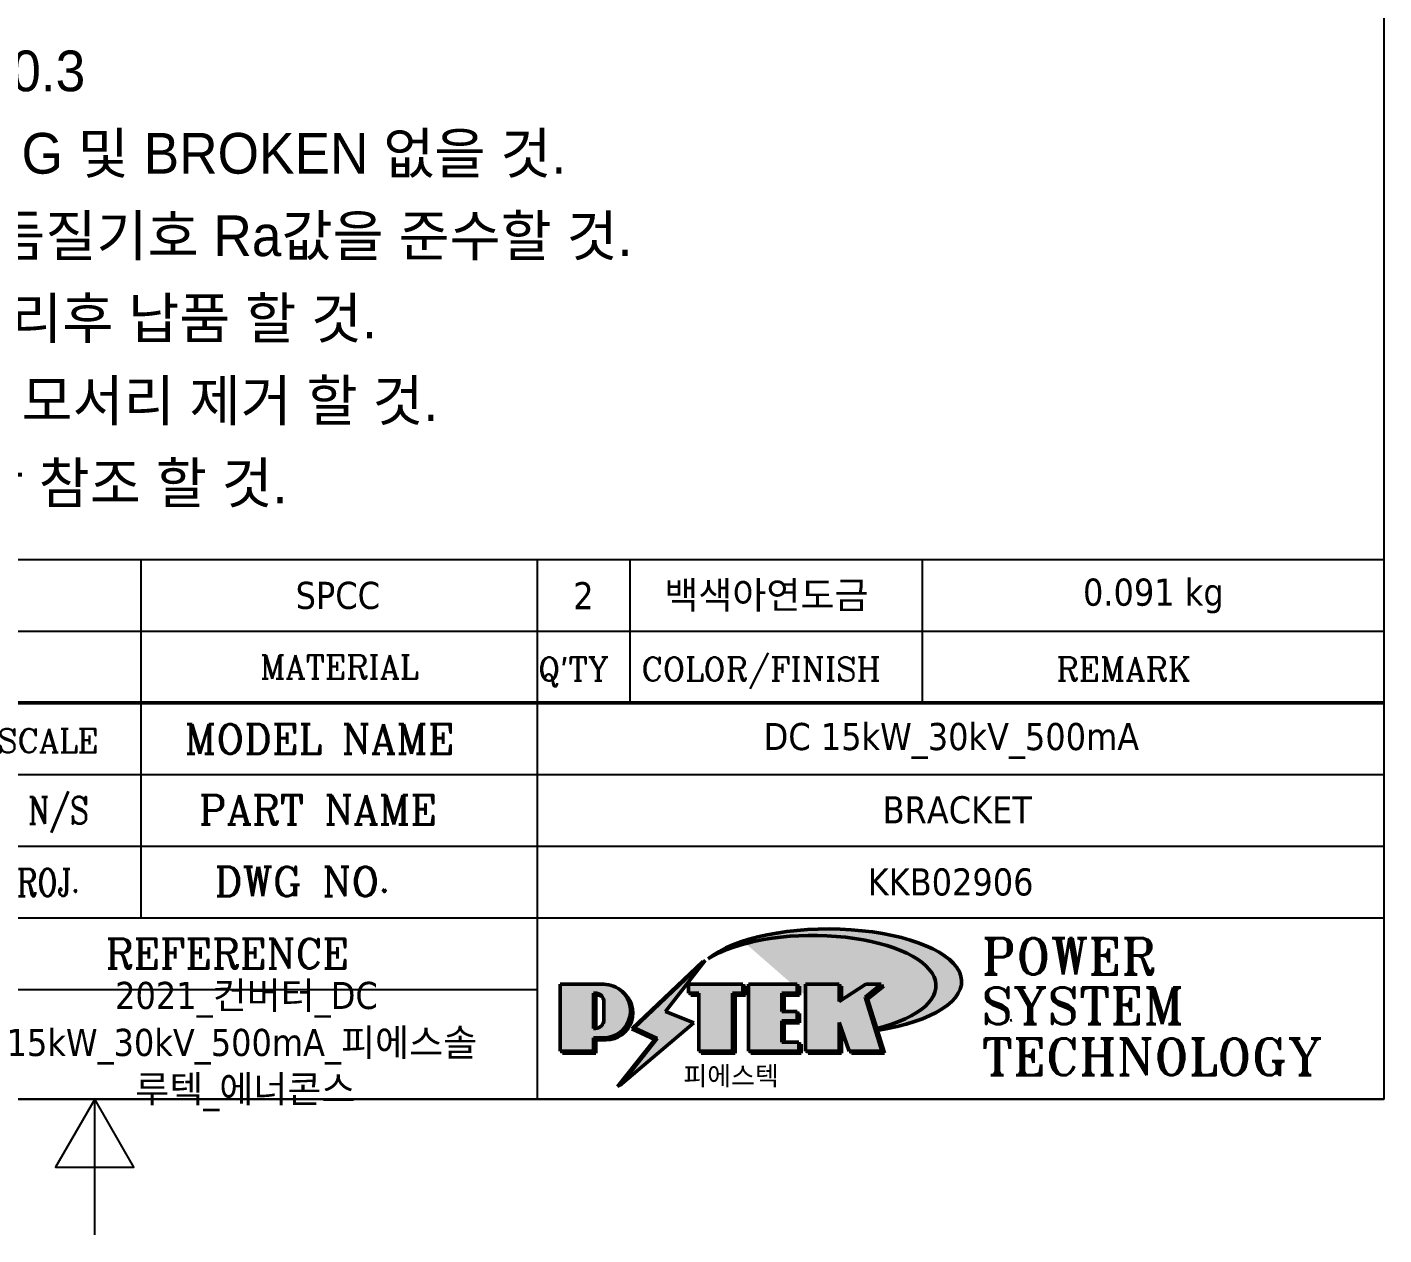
# Model space of a CAD drawing. Header units: millimetres. Extents: x 0 to 210, y 0 to 297.
# Drawn here: x 100 to 200, y 0 to 89 of the extents above; entities that cross this region are included whole.
import ezdxf
from ezdxf.enums import TextEntityAlignment as Align

# ---------------------------------------------------------------- set-up
doc = ezdxf.new("R2010")
doc.units = ezdxf.units.MM
doc.layers.get('0').update_dxf_attribs({"color": 3, "lineweight": 25, "true_color": 0x00ff00})
doc.layers.add('경계(ISO)', color=7, linetype='Continuous', lineweight=25)
doc.layers.add('해치(ISO)', color=7, linetype='Continuous', lineweight=18)
doc.layers.add('기호(ISO)', color=5, linetype='Continuous', lineweight=25, true_color=0x0000ff)
doc.layers.add('제목(ISO)', color=5, linetype='Continuous', lineweight=50, true_color=0x0000ff)
doc.styles.add('HAN_370', font='', dxfattribs={"width": 2})
doc.styles.add('ISO Proportional', font='arial.ttf')
doc.styles.add('RC_284', font='ROMANC.shx')
doc.styles.add('RC_292', font='ROMANC.shx')
doc.styles.add('ROMANT_294', font='romant.shx')
doc.styles.add('텍스트 스타일198', font='tahoma.ttf')
doc.styles.add('텍스트 스타일333', font='ROMANC.shx', dxfattribs={"width": 0.800000011920929})
doc.styles.get('HAN_370').set_extended_font_data('GulimChe')

# ---------------------------------------------------------------- blocks, each defined once
blk = doc.blocks.new('경계 Default Border')
at = {"layer": '경계(ISO)', "flags": 128}
for points in [[(10, 10), (10, 287.0000076293945), (200, 287.0000076293945), (200, 10), (10, 10)], [(105, 0), (105, 10), (102.1132469177246, 5), (107.8867530822754, 5), (105, 10)]]:
    blk.add_lwpolyline(points, dxfattribs=at)
blk = doc.blocks.new('제목 블록 PSTEK')
at = {"true_color": 0x0000ff}
blk.add_hatch(color=5, dxfattribs=at).paths.add_polyline_path([(321.6183518841322, 17.4193704504104), (319.5281351041078, 18.24969419629727), (322.4505835294948, 22.02344462252142), (317.2195697678507, 17.0593801673321), (318.9235935156908, 16.2694494742633), (316.1741874603099, 12.79820726128571)])
at = {"true_color": 0x848484}
for points in [[(317.2195697678507, 17.0593801673321), (322.0326348870767, 21.62682475217465), (322.2781991042243, 21.94392121864296), (317.0471853425802, 16.97985676345368), (318.7512090904202, 16.1899260703855), (316.0018030350395, 12.71868385740789), (316.3356552234328, 13.00206718743325), (318.9235935156908, 16.2694494742633)], [(324.6615819988275, 19.45905590879572), (325.4196460989604, 19.45905590879572), (325.4196460989604, 20.11051724484596), (325.2419748254881, 20.11051724484596), (325.2419748254881, 19.60711530335299), (324.4839107253602, 19.60711530335299), (324.4839107253602, 15.3430047401139), (322.1623394187076, 15.3430047401139), (322.1623394187076, 15.19494534555726), (324.6615819988275, 15.19494534555726)], [(328.2914414389548, 19.45905590879572), (329.4054050004294, 19.45905590879572), (329.4054050004294, 20.11051724484596), (329.2277337269622, 20.11051724484596), (329.2277337269622, 19.60711530335299), (328.1137701654877, 19.60711530335299), (328.1137701654877, 18.25543873810179), (328.2914414389548, 18.25543873810179)], [(332.5088862584528, 20.1105172448466), (332.3312149849806, 20.1105172448466), (332.3312149849806, 18.99741471888368), (332.5088862584528, 19.11081371413894)], [(335.6156307331414, 20.11051724484596), (335.2535118015555, 20.11051724484596), (334.2514536401189, 19.30614745124769), (335.4855464857051, 15.3430047401139), (333.1954852176545, 15.3430047401139), (333.2478643833523, 15.19494534555726), (335.6632177591723, 15.19494534555726), (334.4291249135862, 19.15808805669106)], [(321.9846681452406, 19.60711530335299), (321.4042753185749, 19.60711530335299), (321.4042753185749, 19.45905590879572), (321.9846681452406, 19.45905590879572)], [(328.2914414389548, 17.41554667867274), (329.4054050004294, 17.41554667867274), (329.4054050004294, 18.10737934354514), (329.2277337269622, 18.10737934354514), (329.2277337269622, 17.56360607323003), (328.1137701654877, 17.56360607323003), (328.1137701654877, 15.9944660761648), (328.2914414389548, 15.9944660761648)], [(332.5088862584528, 16.92964231796647), (332.3312149849806, 17.43186301645164), (332.3312149849806, 15.3430047401139), (330.0369607660135, 15.3430047401139), (330.0369607660135, 15.19494534555726), (332.5088862584528, 15.19494534555726)], [(329.5356972676428, 15.8464066816075), (329.3580259941756, 15.8464066816075), (329.3580259941756, 15.3430047401139), (325.8342124037171, 15.3430047401139), (325.8342124037171, 15.19494534555726), (329.5356972676428, 15.19494534555726)]]:
    blk.add_hatch(color=252, dxfattribs=at).paths.add_polyline_path(points)
at = {"true_color": 0xff0000}
h = blk.add_hatch(color=1, dxfattribs=at)
edge = h.paths.add_edge_path(flags=0)
edge.add_line((314.2242174273352, 19.60711530335299), (314.2242174273352, 17.00126995915134))
edge.add_line((314.2242174273352, 17.00126995915134), (314.3485873187598, 17.00126995915134))
edge.add_arc((314.3485873187598, 17.6527312952023), 0.6514613360509371, 270, 360)
edge.add_line((315.0000486548106, 17.6527312952023), (315.0000486548106, 18.95565396730211))
edge.add_arc((314.3485873187598, 18.95565396730212), 0.6514613360508712, 0, 90)
edge.add_line((314.3485873187598, 19.60711530335299), (314.2242174273352, 19.60711530335299))
edge = h.paths.add_edge_path()
edge.add_arc((314.9847713324306, 18.28938669179658), 1.969189947606664, 269.9999999999959, 450)
edge.add_line((314.9847713324306, 20.25857663940318), (311.7664314776902, 20.25857663940324))
edge.add_line((311.7664314776902, 20.25857663940324), (311.7664314776902, 15.3430047401139))
edge.add_line((311.7664314776902, 15.3430047401139), (314.2242174273352, 15.3430047401139))
edge.add_line((314.2242174273352, 15.3430047401139), (314.2242174273352, 16.32019674418991))
edge.add_line((314.2242174273352, 16.32019674418991), (314.9847713324307, 16.32019674418991))
for points in [[(324.4839107253602, 19.60711530335299), (325.2419748254881, 19.60711530335299), (325.2419748254881, 20.25857663940324), (321.2266040451076, 20.25857663940324), (321.2266040451076, 19.60711530335299), (321.9846681452406, 19.60711530335299), (321.9846681452406, 15.3430047401139), (324.4839107253602, 15.3430047401139)], [(329.2277337269622, 20.25857663940324), (325.65654113025, 20.25857663940324), (325.65654113025, 15.3430047401139), (329.3580259941756, 15.3430047401139), (329.3580259941756, 15.9944660761648), (328.1137701654877, 15.9944660761648), (328.1137701654877, 17.56360607323003), (329.2277337269622, 17.56360607323003), (329.2277337269622, 18.25543873810179), (328.1137701654877, 18.25543873810179), (328.1137701654877, 19.60711530335299), (329.2277337269622, 19.60711530335299)], [(332.3312149849806, 20.25857663940324), (329.8592894925411, 20.25857663940324), (329.8592894925411, 15.3430047401139), (332.3312149849806, 15.3430047401139), (332.3312149849806, 17.4318630164523), (333.0701931098801, 15.3430047401139), (335.4855464857051, 15.3430047401139), (334.2514536401189, 19.30614745124769), (335.4379594596742, 20.25857663940324), (334.3071782107978, 20.25857663940324), (332.3312149849806, 18.99741471888304)]]:
    blk.add_hatch(color=1, dxfattribs=at).paths.add_polyline_path(points)
at = {"true_color": 0x848484}
h = blk.add_hatch(color=252, dxfattribs=at)
edge = h.paths.add_edge_path()
edge.add_arc((314.9847713324309, 18.28938669179657), 1.969189947606666, 270, 406.8278729790604)
edge.add_arc((315.1624426058984, 18.1413272972396), 1.969189947606962, -90, 53.560984836317004, ccw=False)
edge.add_line((315.1624426058984, 16.17213734963263), (314.4018887008024, 16.17213734963263))
edge.add_line((314.4018887008024, 16.17213734963263), (314.4018887008024, 15.19494534555726))
edge.add_line((314.4018887008024, 15.19494534555726), (311.9441027511573, 15.19494534555726))
edge.add_line((311.9441027511573, 15.19494534555726), (311.9441027511573, 15.3430047401139))
edge.add_line((311.9441027511573, 15.3430047401139), (314.2242174273352, 15.3430047401139))
edge.add_line((314.2242174273352, 15.3430047401139), (314.2242174273352, 16.32019674418991))
edge.add_line((314.2242174273352, 16.32019674418991), (314.9847713324309, 16.32019674418991))
h = blk.add_hatch(color=252, dxfattribs=at)
edge = h.paths.add_edge_path()
edge.add_line((314.4018887008024, 19.45905590879572), (314.5262585922315, 19.45905590879572))
edge.add_arc((314.5262585922314, 18.80759457274939), 0.6514613360463194, 60.4189348879147, 90.00000000000318, ccw=False)
edge.add_arc((314.3485873187602, 18.95565396730057), 0.6514613360524251, 39.96992292766206, 90.00000000009999)
edge.add_line((314.3485873187591, 19.60711530335307), (314.2242174273352, 19.60711530335298))
edge.add_line((314.2242174273352, 19.60711530335299), (314.2242174273352, 17.00126995915134))
edge.add_line((314.2242174273352, 17.00126995915134), (314.3485873187591, 17.00126995915134))
edge.add_arc((314.3485873187568, 17.652731295233), 0.6514613360816299, 270.0000000002, 274.6930825552478)
edge.add_line((314.4018887008024, 17.0034541317032), (314.4018887008024, 19.45905590879572))
at = {"layer": '해치(ISO)', "true_color": 0x27d1fc}
h = blk.add_hatch(color=140, dxfattribs=at)
edge = h.paths.add_edge_path()
edge.add_ellipse((330.3660919371412, 20.15576403068321), major_axis=(9.100907360794343, 0), ratio=0.4069904968023172, start_angle=301.3098473703837, end_angle=507.7436900681698)
edge.add_ellipse((331.5340919371412, 20.4634168429492), major_axis=(-9.82350664112931, 0), ratio=0.3942600559756514, start_angle=111.51207141178469, end_angle=334.47025347086895, ccw=False)
edge.add_line((335.1363447531188, 16.8601935978785), (335.0955236905705, 16.99119398620872))
at = {"color": 180, "true_color": 0x3f00ff}
for p, q in [((182.4757929790549, 51.56524660363496), (372.4757929537551, 51.56524660363496)), ((280.8758854511282, 51.56524660363496), (280.8758854511282, 41.00524660363494)), ((310.0881549537552, 51.56524660363496), (310.0881549537553, 41.00524660363494)), ((316.9044520275131, 51.56524660363496), (316.9044520275127, 41.00524660363494)), ((338.4566026226726, 51.56524660363496), (338.4566026226727, 41.00524660363494)), ((372.4757929537551, 51.56524660363496), (372.4757929537551, 11.79100474011389)), ((182.475792979055, 46.2852466036349), (372.4757929537551, 46.28524660363492)), ((280.8758854511282, 41.00524660363494), (280.8758854511282, 25.16524660363502)), ((310.088154953755, 41.00524660363494), (310.088154953755, 11.79100474011392)), ((206.451475290024, 35.72524660363497), (372.4757929537551, 35.72524660363497)), ((255.917593136736, 30.44524660363498), (372.4757929537552, 30.44524660363501)), ((255.9175931367359, 25.16524660363502), (372.4757929537552, 25.165246603635)), ((255.9175931367359, 19.88524660363481), (310.0881549537553, 19.88524660363481)), ((182.475792979055, 11.79100474011392), (372.4757929537551, 11.79100474011389))]:
    blk.add_line(p, q, dxfattribs=at)
at = {"color": 7, "lineweight": 50}
blk.add_line((206.451475290024, 41.00524660363494), (372.4757929537551, 41.00524660363496), dxfattribs=at)
at = {"color": 7}
for p, q in [((322.4505835294948, 22.02344462252142), (317.2195697678507, 17.0593801673321)), ((319.5281351041078, 18.24969419629727), (322.4505835294948, 22.02344462252142)), ((322.2781991042243, 21.94392121864296), (317.0471853425802, 16.97985676345368)), ((317.2195697678507, 17.0593801673321), (322.0326348870767, 21.62682475217465)), ((322.0326348870767, 21.62682475217465), (322.2781991042243, 21.94392121864296)), ((311.7664314776902, 20.25900474011391), (311.7664314776902, 15.34300474011391)), ((314.9847713324309, 20.25857663940324), (311.7664314776902, 20.25857663940324)), ((314.9847713324309, 20.25857663940324), (311.7664314776902, 20.25857663940324)), ((311.7664314776902, 20.25857663940324), (311.7664314776902, 15.3430047401139)), ((325.2419748254881, 20.25857663940324), (321.2266040451076, 20.25857663940324)), ((321.2266040451076, 20.25857663940324), (321.2266040451076, 19.60711530335299)), ((325.2419748254881, 20.25857663940324), (321.2266040451076, 20.25857663940324)), ((321.2266040451076, 20.25857663940324), (321.2266040451076, 19.60711530335299)), ((325.2419748254881, 19.60711530335299), (325.2419748254881, 20.25857663940324)), ((325.2419748254881, 19.60711530335299), (325.2419748254881, 20.25857663940324)), ((325.4196460989604, 20.11051724484596), (325.2419748254881, 20.11051724484596)), ((325.2419748254881, 20.11051724484596), (325.2419748254881, 19.60711530335299)), ((325.4196460989604, 19.45905590879572), (325.4196460989604, 20.11051724484596)), ((329.2277337269622, 20.25857663940324), (325.65654113025, 20.25857663940324)), ((325.65654113025, 20.25857663940324), (325.65654113025, 15.3430047401139)), ((325.65654113025, 20.25857663940324), (325.65654113025, 15.3430047401139)), ((329.2277337269622, 20.25857663940324), (325.65654113025, 20.25857663940324)), ((329.2277337269622, 19.60711530335299), (329.2277337269622, 20.25857663940324)), ((329.2277337269622, 19.60711530335299), (329.2277337269622, 20.25857663940324)), ((329.4054050004294, 20.11051724484596), (329.2277337269622, 20.11051724484596)), ((329.2277337269622, 20.11051724484596), (329.2277337269622, 19.60711530335299)), ((329.4054050004294, 19.45905590879572), (329.4054050004294, 20.11051724484596)), ((332.3312149849806, 20.25857663940324), (329.8592894925411, 20.25857663940324)), ((329.8592894925411, 20.25857663940324), (329.8592894925411, 15.3430047401139)), ((329.8592894925411, 20.25857663940324), (329.8592894925411, 15.3430047401139)), ((332.3312149849806, 20.25857663940324), (329.8592894925411, 20.25857663940324)), ((334.3071782107978, 20.25857663940324), (332.3312149849806, 18.99741471888304)), ((332.3312149849806, 18.99741471888304), (332.3312149849806, 20.25857663940324)), ((334.3071782107978, 20.25857663940324), (332.3312149849806, 18.99741471888304)), ((332.3312149849806, 18.99741471888304), (332.3312149849806, 20.25857663940324)), ((332.5088862584528, 20.1105172448466), (332.3312149849806, 20.1105172448466)), ((332.3312149849806, 20.1105172448466), (332.3312149849806, 18.99741471888368)), ((332.5088862584528, 19.11081371413894), (332.5088862584528, 20.1105172448466)), ((334.2514536401189, 19.30614745124769), (335.4379594596742, 20.25857663940324)), ((334.2514536401189, 19.30614745124769), (335.4379594596742, 20.25857663940324)), ((335.2535118015555, 20.11051724484596), (334.2514536401189, 19.30614745124769)), ((335.4379594596742, 20.25857663940324), (334.3071782107978, 20.25857663940324)), ((335.4379594596742, 20.25857663940324), (334.3071782107978, 20.25857663940324)), ((334.4291249135862, 19.15808805669104), (335.6156307331414, 20.11051724484596)), ((335.6156307331414, 20.11051724484596), (335.2535118015555, 20.11051724484596)), ((314.2242174273352, 17.00126995915134), (314.2242174273352, 19.60711530335299)), ((314.2242174273352, 19.60711530335299), (314.3485873187591, 19.60711530335299)), ((314.3485873187591, 19.60711530335299), (314.2242174273352, 19.60711530335299)), ((314.2242174273352, 19.60711530335299), (314.2242174273352, 17.00126995915134)), ((314.2242174273352, 17.00126995915134), (314.2242174273352, 19.60711530335299)), ((314.2242174273352, 19.60711530335299), (314.3485873187591, 19.60711530335299)), ((314.4018887008024, 19.45905590879572), (314.5262585922314, 19.45905590879572)), ((314.4018887008024, 17.0034541317032), (314.4018887008024, 19.45905590879572)), ((321.2266040451076, 19.60711530335299), (321.9846681452406, 19.60711530335299)), ((321.2266040451076, 19.60711530335299), (321.9846681452406, 19.60711530335299)), ((321.4042753185749, 19.60711530335299), (321.4042753185749, 19.45905590879572)), ((321.9846681452406, 19.60711530335299), (321.4042753185749, 19.60711530335299)), ((321.4042753185749, 19.45905590879572), (321.9846681452406, 19.45905590879572)), ((321.9846681452406, 19.60711530335299), (321.9846681452406, 15.3430047401139)), ((321.9846681452406, 19.45905590879572), (321.9846681452406, 19.60711530335299)), ((321.9846681452406, 19.60711530335299), (321.9846681452406, 15.3430047401139)), ((324.4839107253602, 19.60711530335299), (325.2419748254881, 19.60711530335299)), ((324.4839107253602, 15.3430047401139), (324.4839107253602, 19.60711530335299)), ((325.2419748254881, 19.60711530335299), (324.4839107253602, 19.60711530335299)), ((324.4839107253602, 19.60711530335299), (324.4839107253602, 15.3430047401139)), ((324.4839107253602, 19.60711530335299), (325.2419748254881, 19.60711530335299)), ((324.4839107253602, 15.3430047401139), (324.4839107253602, 19.60711530335299)), ((324.6615819988275, 19.45905590879572), (325.4196460989604, 19.45905590879572)), ((324.6615819988275, 15.19494534555726), (324.6615819988275, 19.45905590879572)), ((328.1137701654877, 18.25543873810179), (328.1137701654877, 19.60711530335299)), ((328.1137701654877, 19.60711530335299), (329.2277337269622, 19.60711530335299)), ((329.2277337269622, 19.60711530335299), (328.1137701654877, 19.60711530335299)), ((328.1137701654877, 19.60711530335299), (328.1137701654877, 18.25543873810179)), ((328.1137701654877, 18.25543873810179), (328.1137701654877, 19.60711530335299)), ((328.1137701654877, 19.60711530335299), (329.2277337269622, 19.60711530335299)), ((328.2914414389548, 18.25543873810179), (328.2914414389548, 19.45905590879572)), ((328.2914414389548, 19.45905590879572), (329.4054050004294, 19.45905590879572)), ((332.3312149849806, 18.99741471888368), (332.5088862584528, 19.11081371413894)), ((335.4855464857051, 15.3430047401139), (334.2514536401189, 19.30614745124769)), ((334.2514536401189, 19.30614745124769), (335.4855464857051, 15.3430047401139)), ((335.4855464857051, 15.3430047401139), (334.2514536401189, 19.30614745124769)), ((335.6632177591723, 15.19494534555726), (334.4291249135862, 19.15808805669104)), ((315.0000486548106, 18.95565396730275), (315.0000486548106, 17.65273129520161)), ((315.0000486548106, 18.95565396730275), (315.0000486548106, 17.65273129520161)), ((321.6183518841322, 17.4193704504104), (319.5281351041078, 18.24969419629727)), ((329.2277337269622, 18.25543873810179), (328.1137701654877, 18.25543873810179)), ((328.1137701654877, 18.25543873810179), (328.2914414389548, 18.25543873810179)), ((329.2277337269622, 18.25543873810179), (328.1137701654877, 18.25543873810179)), ((329.2277337269622, 17.56360607323003), (329.2277337269622, 18.25543873810179)), ((329.2277337269622, 17.56360607323003), (329.2277337269622, 18.25543873810179)), ((329.4054050004294, 18.10737934354514), (329.2277337269622, 18.10737934354514)), ((329.2277337269622, 18.10737934354514), (329.2277337269622, 17.56360607323003)), ((329.4054050004294, 17.41554667867274), (329.4054050004294, 18.10737934354514)), ((314.3485873187591, 17.00126995915134), (314.2242174273352, 17.00126995915134)), ((314.2242174273352, 17.00126995915134), (314.3485873187591, 17.00126995915134)), ((314.3485873187591, 17.00126995915134), (314.2242174273352, 17.00126995915134)), ((316.1741874603099, 12.79820726128571), (321.6183518841322, 17.4193704504104)), ((318.9235935156908, 16.2694494742633), (317.2195697678507, 17.0593801673321)), ((317.2195697678507, 17.0593801673321), (318.9235935156908, 16.2694494742633)), ((328.1137701654877, 17.56360607323003), (329.2277337269622, 17.56360607323003)), ((328.1137701654877, 15.9944660761648), (328.1137701654877, 17.56360607323003)), ((329.2277337269622, 17.56360607323003), (328.1137701654877, 17.56360607323003)), ((328.1137701654877, 17.56360607323003), (328.1137701654877, 15.9944660761648)), ((328.1137701654877, 17.56360607323003), (329.2277337269622, 17.56360607323003)), ((328.1137701654877, 15.9944660761648), (328.1137701654877, 17.56360607323003)), ((328.2914414389548, 15.9944660761648), (328.2914414389548, 17.41554667867274)), ((328.2914414389548, 17.41554667867274), (329.4054050004294, 17.41554667867274)), ((332.3312149849806, 17.4318630164523), (333.0701931098801, 15.3430047401139)), ((332.3312149849806, 15.3430047401139), (332.3312149849806, 17.4318630164523)), ((332.5088862584528, 16.92964231796647), (332.3312149849806, 17.43186301645164)), ((332.3312149849806, 17.43186301645164), (332.3312149849806, 15.3430047401139)), ((332.3312149849806, 17.4318630164523), (333.0701931098801, 15.3430047401139)), ((332.3312149849806, 15.3430047401139), (332.3312149849806, 17.4318630164523)), ((345.0447381189468, 17.50375595811051), (344.9867755289346, 17.689895936919)), ((314.2242174273352, 16.32019674418991), (314.9847713324309, 16.32019674418991)), ((314.2242174273352, 15.3430047401139), (314.2242174273352, 16.32019674418991)), ((314.9847713324309, 16.32019674418991), (314.2242174273352, 16.32019674418991)), ((314.2242174273352, 16.32019674418991), (314.2242174273352, 15.3430047401139)), ((314.2242174273352, 16.32019674418991), (314.9847713324309, 16.32019674418991)), ((314.2242174273352, 15.3430047401139), (314.2242174273352, 16.32019674418991)), ((314.4018887008024, 16.17213734963263), (315.162442605898, 16.17213734963263)), ((314.4018887008024, 15.19494534555726), (314.4018887008024, 16.17213734963263)), ((318.7512090904202, 16.1899260703855), (316.0018030350395, 12.71868385740789)), ((318.9235935156908, 16.2694494742633), (316.1741874603099, 12.79820726128571)), ((316.3356552234328, 13.00206718743325), (318.9235935156908, 16.2694494742633)), ((317.0471853425802, 16.97985676345368), (318.7512090904202, 16.1899260703855)), ((332.5088862584528, 15.19494534555726), (332.5088862584528, 16.92964231796647)), ((311.7664314776902, 15.3430047401139), (314.2242174273352, 15.3430047401139)), ((311.7664314776902, 15.3430047401139), (314.2242174273352, 15.3430047401139)), ((314.2242174273352, 15.3430047401139), (311.9441027511573, 15.3430047401139)), ((311.9441027511573, 15.3430047401139), (311.9441027511573, 15.19494534555726)), ((311.9441027511573, 15.19494534555726), (314.4018887008024, 15.19494534555726)), ((321.9846681452406, 15.3430047401139), (324.4839107253602, 15.3430047401139)), ((321.9846681452406, 15.3430047401139), (324.4839107253602, 15.3430047401139)), ((324.4839107253602, 15.3430047401139), (322.1623394187076, 15.3430047401139)), ((322.1623394187076, 15.3430047401139), (322.1623394187076, 15.19494534555726)), ((322.1623394187076, 15.19494534555726), (324.6615819988275, 15.19494534555726)), ((325.65654113025, 15.3430047401139), (329.3580259941756, 15.3430047401139)), ((325.65654113025, 15.3430047401139), (329.3580259941756, 15.3430047401139)), ((329.3580259941756, 15.3430047401139), (325.8342124037171, 15.3430047401139)), ((325.8342124037171, 15.3430047401139), (325.8342124037171, 15.19494534555726)), ((325.8342124037171, 15.19494534555726), (329.5356972676428, 15.19494534555726)), ((329.3580259941756, 15.9944660761648), (328.1137701654877, 15.9944660761648)), ((328.1137701654877, 15.9944660761648), (328.2914414389548, 15.9944660761648)), ((329.3580259941756, 15.9944660761648), (328.1137701654877, 15.9944660761648)), ((329.3580259941756, 15.3430047401139), (329.3580259941756, 15.9944660761648)), ((329.3580259941756, 15.3430047401139), (329.3580259941756, 15.9944660761648)), ((329.5356972676428, 15.8464066816075), (329.3580259941756, 15.8464066816075)), ((329.3580259941756, 15.8464066816075), (329.3580259941756, 15.3430047401139)), ((329.5356972676428, 15.19494534555726), (329.5356972676428, 15.8464066816075)), ((329.8592894925411, 15.3430047401139), (332.3312149849806, 15.3430047401139)), ((329.8592894925411, 15.3430047401139), (332.3312149849806, 15.3430047401139)), ((332.3312149849806, 15.3430047401139), (330.0369607660135, 15.3430047401139)), ((330.0369607660135, 15.3430047401139), (330.0369607660135, 15.19494534555726)), ((330.0369607660135, 15.19494534555726), (332.5088862584528, 15.19494534555726)), ((333.0701931098801, 15.3430047401139), (335.4855464857051, 15.3430047401139)), ((333.0701931098801, 15.3430047401139), (335.4855464857051, 15.3430047401139)), ((335.4855464857051, 15.3430047401139), (333.1954852176545, 15.3430047401139)), ((333.1954852176545, 15.3430047401139), (333.2478643833523, 15.19494534555726)), ((333.2478643833523, 15.19494534555726), (335.6632177591723, 15.19494534555726)), ((316.0018030350395, 12.71868385740789), (316.3356552234328, 13.00206718743325))]:
    blk.add_line(p, q, dxfattribs=at)
at = {"color": 5, "true_color": 0x0000ff}
for p, q in [((322.4505835294948, 22.02344462252142), (317.2195697678507, 17.0593801673321)), ((319.5281351041078, 18.24969419629727), (322.4505835294948, 22.02344462252142)), ((321.6183518841322, 17.4193704504104), (319.5281351041078, 18.24969419629727)), ((316.1741874603099, 12.79820726128571), (321.6183518841322, 17.4193704504104)), ((317.2195697678507, 17.0593801673321), (318.9235935156908, 16.2694494742633)), ((318.9235935156908, 16.2694494742633), (316.1741874603099, 12.79820726128571))]:
    blk.add_line(p, q, dxfattribs=at)
at = {"color": 1, "true_color": 0xff0000}
for p, q in [((314.9847713324309, 20.25857663940324), (311.7664314776902, 20.25857663940324)), ((311.7664314776902, 20.25857663940324), (311.7664314776902, 15.3430047401139)), ((325.2419748254881, 20.25857663940324), (321.2266040451076, 20.25857663940324)), ((321.2266040451076, 20.25857663940324), (321.2266040451076, 19.60711530335299)), ((325.2419748254881, 19.60711530335299), (325.2419748254881, 20.25857663940324)), ((329.2277337269622, 20.25857663940324), (325.65654113025, 20.25857663940324)), ((325.65654113025, 20.25857663940324), (325.65654113025, 15.3430047401139)), ((329.2277337269622, 19.60711530335299), (329.2277337269622, 20.25857663940324)), ((332.3312149849806, 20.25857663940324), (329.8592894925411, 20.25857663940324)), ((329.8592894925411, 20.25857663940324), (329.8592894925411, 15.3430047401139)), ((334.3071782107978, 20.25857663940324), (332.3312149849806, 18.99741471888304)), ((332.3312149849806, 18.99741471888304), (332.3312149849806, 20.25857663940324)), ((334.2514536401189, 19.30614745124769), (335.4379594596742, 20.25857663940324)), ((335.4379594596742, 20.25857663940324), (334.3071782107978, 20.25857663940324)), ((314.2242174273352, 17.00126995915134), (314.2242174273352, 19.60711530335299)), ((314.2242174273352, 19.60711530335299), (314.3485873187591, 19.60711530335299)), ((321.2266040451076, 19.60711530335299), (321.9846681452406, 19.60711530335299)), ((321.9846681452406, 19.60711530335299), (321.9846681452406, 15.3430047401139)), ((324.4839107253602, 19.60711530335299), (325.2419748254881, 19.60711530335299)), ((324.4839107253602, 15.3430047401139), (324.4839107253602, 19.60711530335299)), ((328.1137701654877, 18.25543873810179), (328.1137701654877, 19.60711530335299)), ((328.1137701654877, 19.60711530335299), (329.2277337269622, 19.60711530335299)), ((335.4855464857051, 15.3430047401139), (334.2514536401189, 19.30614745124769)), ((315.0000486548106, 18.95565396730275), (315.0000486548106, 17.65273129520161)), ((329.2277337269622, 18.25543873810179), (328.1137701654877, 18.25543873810179)), ((329.2277337269622, 17.56360607323003), (329.2277337269622, 18.25543873810179)), ((314.3485873187591, 17.00126995915134), (314.2242174273352, 17.00126995915134)), ((328.1137701654877, 17.56360607323003), (329.2277337269622, 17.56360607323003)), ((328.1137701654877, 15.9944660761648), (328.1137701654877, 17.56360607323003)), ((332.3312149849806, 17.4318630164523), (333.0701931098801, 15.3430047401139)), ((332.3312149849806, 15.3430047401139), (332.3312149849806, 17.4318630164523)), ((314.2242174273352, 16.32019674418991), (314.9847713324309, 16.32019674418991)), ((314.2242174273352, 15.3430047401139), (314.2242174273352, 16.32019674418991)), ((311.7664314776902, 15.3430047401139), (314.2242174273352, 15.3430047401139)), ((321.9846681452406, 15.3430047401139), (324.4839107253602, 15.3430047401139)), ((325.65654113025, 15.3430047401139), (329.3580259941756, 15.3430047401139)), ((329.3580259941756, 15.9944660761648), (328.1137701654877, 15.9944660761648)), ((329.3580259941756, 15.3430047401139), (329.3580259941756, 15.9944660761648)), ((329.8592894925411, 15.3430047401139), (332.3312149849806, 15.3430047401139)), ((333.0701931098801, 15.3430047401139), (335.4855464857051, 15.3430047401139))]:
    blk.add_line(p, q, dxfattribs=at)
at = {"color": 7}
for centre, radius, start, end in [((314.9847713324309, 18.28938669179658), 1.969189947606665, 270, 90), ((314.9847713324309, 18.28938669179658), 1.969189947606665, 270, 90), ((314.3485873187598, 18.95565396730211), 0.6514613360508712, 0, 90), ((314.3485873187602, 18.95565396730057), 0.6514613360524251, 39.96992292766117, 90), ((314.3485873187598, 18.95565396730212), 0.6514613360508712, 0, 90), ((314.5262585922314, 18.80759457274939), 0.6514613360463193, 60.41893488791137, 90), ((314.9847713324307, 18.2893866917965), 1.969189947606594, 270, 46.82787297909833), ((315.1624426058984, 18.1413272972396), 1.969189947606961, 270, 53.56098483636067), ((314.3485873187597, 17.65273129520228), 0.6514613360509381, 270, 0), ((314.3485873187598, 17.6527312952023), 0.6514613360509381, 270, 0), ((314.3485873187568, 17.652731295233), 0.6514613360816299, 270, 274.6930825552478)]:
    blk.add_arc(centre, radius, start, end, dxfattribs=at)
at = {"color": 1, "true_color": 0xff0000}
for centre, radius, start, end in [((314.9847713324309, 18.28938669179657), 1.969189947606665, 270, 90), ((314.3485873187598, 18.95565396730211), 0.6514613360508712, 0, 90), ((314.3485873187598, 17.6527312952023), 0.6514613360509381, 270, 0)]:
    blk.add_arc(centre, radius, start, end, dxfattribs=at)
at = {"layer": '제목(ISO)'}
for p, q in [((322.4505835294948, 22.02344462252142), (317.2195697678507, 17.0593801673321)), ((319.5281351041078, 18.24969419629727), (322.4505835294948, 22.02344462252142)), ((322.2781991042243, 21.94392121864296), (317.0471853425802, 16.97985676345368)), ((317.2195697678507, 17.0593801673321), (322.0326348870767, 21.62682475217465)), ((322.0326348870767, 21.62682475217465), (322.2781991042243, 21.94392121864296)), ((314.9847713324306, 20.25857663940324), (311.7664314776902, 20.25857663940324)), ((311.7664314776902, 20.25857663940324), (311.7664314776902, 15.3430047401139)), ((325.2419748254881, 20.25857663940324), (321.2266040451076, 20.25857663940324)), ((321.2266040451076, 20.25857663940324), (321.2266040451076, 19.60711530335299)), ((325.2419748254881, 19.60711530335299), (325.2419748254881, 20.25857663940324)), ((325.4196460989604, 20.11051724484596), (325.2419748254881, 20.11051724484596)), ((325.2419748254881, 20.11051724484596), (325.2419748254881, 19.60711530335299)), ((325.4196460989604, 19.45905590879572), (325.4196460989604, 20.11051724484596)), ((329.2277337269622, 20.25857663940324), (325.65654113025, 20.25857663940324)), ((325.65654113025, 20.25857663940324), (325.65654113025, 15.3430047401139)), ((329.2277337269622, 19.60711530335299), (329.2277337269622, 20.25857663940324)), ((329.4054050004294, 20.11051724484596), (329.2277337269622, 20.11051724484596)), ((329.2277337269622, 20.11051724484596), (329.2277337269622, 19.60711530335299)), ((329.4054050004294, 19.45905590879572), (329.4054050004294, 20.11051724484596)), ((332.3312149849806, 20.25857663940324), (329.8592894925411, 20.25857663940324)), ((329.8592894925411, 20.25857663940324), (329.8592894925411, 15.3430047401139)), ((334.3071782107978, 20.25857663940324), (332.3312149849806, 18.99741471888304)), ((332.3312149849806, 18.99741471888304), (332.3312149849806, 20.25857663940324)), ((332.5088862584528, 20.1105172448466), (332.3312149849806, 20.1105172448466)), ((332.3312149849806, 20.1105172448466), (332.3312149849806, 18.99741471888368)), ((332.5088862584528, 19.11081371413894), (332.5088862584528, 20.1105172448466)), ((334.2514536401189, 19.30614745124769), (335.4379594596742, 20.25857663940324)), ((335.2535118015555, 20.11051724484596), (334.2514536401189, 19.30614745124769)), ((335.4379594596742, 20.25857663940324), (334.3071782107978, 20.25857663940324)), ((334.4291249135862, 19.15808805669106), (335.6156307331414, 20.11051724484596)), ((335.6156307331414, 20.11051724484596), (335.2535118015555, 20.11051724484596)), ((314.2242174273352, 17.00126995915134), (314.2242174273352, 19.60711530335299)), ((314.2242174273352, 19.60711530335299), (314.3485873187598, 19.60711530335299)), ((314.3485873187591, 19.60711530335299), (314.2242174273352, 19.60711530335299)), ((314.2242174273352, 19.60711530335299), (314.2242174273352, 17.00126995915134)), ((314.4018887008024, 19.45905590879572), (314.5262585922314, 19.45905590879572)), ((314.4018887008024, 17.0034541317032), (314.4018887008024, 19.45905590879572)), ((321.2266040451076, 19.60711530335299), (321.9846681452406, 19.60711530335299)), ((321.9846681452406, 19.60711530335299), (321.4042753185749, 19.60711530335299)), ((321.4042753185749, 19.60711530335299), (321.4042753185749, 19.45905590879572)), ((321.4042753185749, 19.45905590879572), (321.9846681452406, 19.45905590879572)), ((321.9846681452406, 19.60711530335299), (321.9846681452406, 15.3430047401139)), ((321.9846681452406, 19.45905590879572), (321.9846681452406, 19.60711530335299)), ((324.4839107253602, 19.60711530335299), (325.2419748254881, 19.60711530335299)), ((324.4839107253602, 15.3430047401139), (324.4839107253602, 19.60711530335299)), ((325.2419748254881, 19.60711530335299), (324.4839107253602, 19.60711530335299)), ((324.4839107253602, 19.60711530335299), (324.4839107253602, 15.3430047401139)), ((324.6615819988275, 19.45905590879572), (325.4196460989604, 19.45905590879572)), ((324.6615819988275, 15.19494534555726), (324.6615819988275, 19.45905590879572)), ((328.1137701654877, 18.25543873810179), (328.1137701654877, 19.60711530335299)), ((328.1137701654877, 19.60711530335299), (329.2277337269622, 19.60711530335299)), ((329.2277337269622, 19.60711530335299), (328.1137701654877, 19.60711530335299)), ((328.1137701654877, 19.60711530335299), (328.1137701654877, 18.25543873810179)), ((328.2914414389548, 19.45905590879572), (329.4054050004294, 19.45905590879572)), ((328.2914414389548, 18.25543873810179), (328.2914414389548, 19.45905590879572)), ((332.3312149849806, 18.99741471888368), (332.5088862584528, 19.11081371413894)), ((335.4855464857051, 15.3430047401139), (334.2514536401189, 19.30614745124769)), ((334.2514536401189, 19.30614745124769), (335.4855464857051, 15.3430047401139)), ((335.6632177591723, 15.19494534555726), (334.4291249135862, 19.15808805669106)), ((315.0000486548106, 18.95565396730211), (315.0000486548106, 17.6527312952023)), ((321.6183518841322, 17.4193704504104), (319.5281351041078, 18.24969419629727)), ((329.2277337269622, 18.25543873810179), (328.1137701654877, 18.25543873810179)), ((328.1137701654877, 18.25543873810179), (328.2914414389548, 18.25543873810179)), ((329.2277337269622, 17.56360607323003), (329.2277337269622, 18.25543873810179)), ((329.4054050004294, 18.10737934354514), (329.2277337269622, 18.10737934354514)), ((329.2277337269622, 18.10737934354514), (329.2277337269622, 17.56360607323003)), ((329.4054050004294, 17.41554667867274), (329.4054050004294, 18.10737934354514)), ((314.3485873187598, 17.00126995915134), (314.2242174273352, 17.00126995915134)), ((314.2242174273352, 17.00126995915134), (314.3485873187591, 17.00126995915134)), ((316.1741874603099, 12.79820726128571), (321.6183518841322, 17.4193704504104)), ((317.2195697678507, 17.0593801673321), (318.9235935156908, 16.2694494742633)), ((318.9235935156908, 16.2694494742633), (317.2195697678507, 17.0593801673321)), ((328.1137701654877, 15.9944660761648), (328.1137701654877, 17.56360607323003)), ((328.1137701654877, 17.56360607323003), (329.2277337269622, 17.56360607323003)), ((329.2277337269622, 17.56360607323003), (328.1137701654877, 17.56360607323003)), ((328.1137701654877, 17.56360607323003), (328.1137701654877, 15.9944660761648)), ((328.2914414389548, 17.41554667867274), (329.4054050004294, 17.41554667867274)), ((328.2914414389548, 15.9944660761648), (328.2914414389548, 17.41554667867274)), ((332.3312149849806, 15.3430047401139), (332.3312149849806, 17.4318630164523)), ((332.3312149849806, 17.4318630164523), (333.0701931098801, 15.3430047401139)), ((332.5088862584528, 16.92964231796647), (332.3312149849806, 17.43186301645164)), ((332.3312149849806, 17.43186301645164), (332.3312149849806, 15.3430047401139)), ((314.2242174273352, 15.3430047401139), (314.2242174273352, 16.32019674418991)), ((314.2242174273352, 16.32019674418991), (314.9847713324307, 16.32019674418991)), ((314.9847713324309, 16.32019674418991), (314.2242174273352, 16.32019674418991)), ((314.2242174273352, 16.32019674418991), (314.2242174273352, 15.3430047401139)), ((314.4018887008024, 15.19494534555726), (314.4018887008024, 16.17213734963263)), ((314.4018887008024, 16.17213734963263), (315.1624426058984, 16.17213734963263)), ((318.7512090904202, 16.1899260703855), (316.0018030350395, 12.71868385740789)), ((318.9235935156908, 16.2694494742633), (316.1741874603099, 12.79820726128571)), ((316.3356552234328, 13.00206718743325), (318.9235935156908, 16.2694494742633)), ((317.0471853425802, 16.97985676345368), (318.7512090904202, 16.1899260703855)), ((332.5088862584528, 15.19494534555726), (332.5088862584528, 16.92964231796647)), ((311.7664314776902, 15.3430047401139), (314.2242174273352, 15.3430047401139)), ((314.2242174273352, 15.3430047401139), (311.9441027511573, 15.3430047401139)), ((311.9441027511573, 15.3430047401139), (311.9441027511573, 15.19494534555726)), ((311.9441027511573, 15.19494534555726), (314.4018887008024, 15.19494534555726)), ((321.9846681452406, 15.3430047401139), (324.4839107253602, 15.3430047401139)), ((324.4839107253602, 15.3430047401139), (322.1623394187076, 15.3430047401139)), ((322.1623394187076, 15.3430047401139), (322.1623394187076, 15.19494534555726)), ((322.1623394187076, 15.19494534555726), (324.6615819988275, 15.19494534555726)), ((325.65654113025, 15.3430047401139), (329.3580259941756, 15.3430047401139)), ((329.3580259941756, 15.3430047401139), (325.8342124037171, 15.3430047401139)), ((325.8342124037171, 15.3430047401139), (325.8342124037171, 15.19494534555726)), ((325.8342124037171, 15.19494534555726), (329.5356972676428, 15.19494534555726)), ((329.3580259941756, 15.9944660761648), (328.1137701654877, 15.9944660761648)), ((328.1137701654877, 15.9944660761648), (328.2914414389548, 15.9944660761648)), ((329.3580259941756, 15.3430047401139), (329.3580259941756, 15.9944660761648)), ((329.5356972676428, 15.8464066816075), (329.3580259941756, 15.8464066816075)), ((329.3580259941756, 15.8464066816075), (329.3580259941756, 15.3430047401139)), ((329.5356972676428, 15.19494534555726), (329.5356972676428, 15.8464066816075)), ((329.8592894925411, 15.3430047401139), (332.3312149849806, 15.3430047401139)), ((332.3312149849806, 15.3430047401139), (330.0369607660135, 15.3430047401139)), ((330.0369607660135, 15.3430047401139), (330.0369607660135, 15.19494534555726)), ((330.0369607660135, 15.19494534555726), (332.5088862584528, 15.19494534555726)), ((333.0701931098801, 15.3430047401139), (335.4855464857051, 15.3430047401139)), ((335.4855464857051, 15.3430047401139), (333.1954852176545, 15.3430047401139)), ((333.1954852176545, 15.3430047401139), (333.2478643833523, 15.19494534555726)), ((333.2478643833523, 15.19494534555726), (335.6632177591723, 15.19494534555726)), ((316.0018030350395, 12.71868385740789), (316.3356552234328, 13.00206718743325))]:
    blk.add_line(p, q, dxfattribs=at)
at = {"layer": '제목(ISO)', "color": 4, "true_color": 0x00ffff}
blk.add_line((335.1363447531188, 16.8601935978785), (335.0955236905705, 16.99119398620872), dxfattribs=at)
at = {"layer": '제목(ISO)'}
for centre, radius, start, end in [((314.9847713324306, 18.28938669179658), 1.969189947606664, 46.82787297909431, 90), ((314.3485873187598, 18.95565396730212), 0.6514613360508712, 0, 90), ((314.3485873187602, 18.95565396730057), 0.6514613360524251, 39.96992292766117, 90), ((314.5262585922314, 18.80759457274939), 0.6514613360463193, 60.41893488791137, 90), ((314.9847713324307, 18.2893866917965), 1.969189947606594, 270, 46.82787297909833), ((314.9847713324309, 18.28938669179657), 1.969189947606666, 270, 46.8278729790603), ((315.1624426058984, 18.1413272972396), 1.969189947606962, 270, 53.56098483631701), ((314.3485873187598, 17.6527312952023), 0.6514613360509371, 270, 0), ((314.3485873187568, 17.652731295233), 0.6514613360816299, 270, 274.6930825552478)]:
    blk.add_arc(centre, radius, start, end, dxfattribs=at)
at = {"layer": '제목(ISO)', "color": 4, "true_color": 0x00ffff}
for centre, major_axis, ratio, start_param, end_param in [((331.5340919371412, 20.4634168429492), (9.82350664112931, 0), 0.3942600559756514, 5.087845455444478, 8.97919982663645), ((330.3660919371412, 20.15576403068321), (9.100907360794343, 0), 0.4069904968023172, 5.258848905294775, 8.861799147915196)]:
    blk.add_ellipse(centre, major_axis=major_axis, ratio=ratio, start_param=start_param, end_param=end_param, dxfattribs=at)
at = {"color": 2, "true_color": 0xffff00, "style": 'RC_284'}
blk.add_text('MATERIAL', height=1.742399930953979, dxfattribs=at).set_placement((295.4820202024417, 43.64524660363492), align=Align.MIDDLE_CENTER)
at = {"color": 2, "true_color": 0xffff00}
for s, height, style, p in [("Q'TY", 1.742399930953979, 'RC_284', (310.1440786515383, 42.62317362549192)), ('COLOR/FINISH', 1.742399930953979, 'RC_284', (317.7725341324144, 42.62317362549192)), ('REMARK', 1.742399930953979, 'RC_284', (348.346649953877, 42.62317362549192)), ('SCALE', 1.742399930953979, 'RC_284', (270.2934779252897, 37.34317362549218)), ('MODEL NAME', 2.178000062704086, 'RC_292', (284.096330289083, 37.25462520371384)), ('PART NAME', 2.178000062704086, 'RC_292', (285.1416959765849, 32.03045329421792)), (' DWG NO.', 2.178000062704086, 'RC_292', (284.8124284083233, 26.75045329421772)), ('REFERENCE', 2.178000062704086, 'RC_292', (278.2741065029841, 21.43214925458022))]:
    blk.add_text(s, height=height, dxfattribs=dict(at, style=style)).set_placement(p)
at = {"color": 7, "style": '텍스트 스타일333', "width": 0.7999999523162842}
blk.add_text('N/S', height=2.000000029802322, dxfattribs=at).set_placement((274.7838860285014, 33.08524660363496), align=Align.MIDDLE_CENTER)
at = {"color": 2, "true_color": 0xffff00, "style": '텍스트 스타일333', "width": 0.7999999523162842}
blk.add_text('3rd ANGLE PROJ.', height=2.000000029802322, dxfattribs=at).set_placement((256.8430306642954, 26.76148381654429))
at = {"color": 7, "style": 'ROMANT_294'}
for s, p in [('POWER', (342.82727231297, 20.97115304607566)), ('SYSTEM', (342.82727231297, 17.3284636719184)), ('TECHNOLOGY', (342.82727231297, 13.57194088644453))]:
    blk.add_text(s, height=2.700000107288361, dxfattribs=at).set_placement(p)
at = {"color": 7, "insert": (320.8519732224835, 14.21236326823155), "char_height": 1.400000005960464, "attachment_point": 1, "line_spacing_factor": 0.3319999873638153, "style": 'HAN_370'}
blk.add_mtext('\\fHY견고딕|b0|i0;\\H1.4000;피에스텍', dxfattribs=at)
at = {"layer": '제목(ISO)', "color": 7, "style": '텍스트 스타일198'}
for tag, p in [('설명_001', (233.4587552678761, 47.92245856837096)), ('재질_001', (292.2765131236743, 47.92524659519488)), ('질량\\P3;_001', (350.3046145979153, 48.1643332325385)), ('부품_번호_001', (195.7796271768968, 47.68004260673702)), ("3._Q'TY_001", (312.7327037528258, 47.90442725317898)), ('4._COLOR_001', (319.4395155511755, 47.94788311323986)), ('1._MODEL_NAME_001', (326.7684841840689, 37.52172745615292)), ('제목_001', (335.5349605824892, 32.12134217035067)), ('부품_번호_001', (334.4388674301287, 26.8052465951949)), ('설계자_001', (209.9396160013646, 25.23446884679021)), ('프로젝트_001', (278.9744245225954, 18.43951439740151)), ('시트_크기_001', (260.7634369704525, 14.8381256569732)), ('프로젝트_002', (270.9791918143218, 14.97568842208535)), ('작성_날짜_001', (207.6736656800234, 13.26600473167383)), ('프로젝트_003', (280.4473441481205, 11.5491460676562))]:
    blk.add_attdef(tag, p, '', height=2.000000029802322, dxfattribs=at)
for tag, p in [('점검자', (231.1845342133799, 26.23312567187446)), ('엔지니어링_승인자', (247.673240162284, 26.23312567187446)), ('점검_날짜', (231.1845342133799, 14.26600474011394)), ('엔지니어링_승인_날짜', (247.6732401622839, 14.26600474011394))]:
    blk.add_attdef(tag, text='', height=2.000000029802322, dxfattribs=at).set_placement(p, align=Align.MIDDLE_CENTER)
blk = doc.blocks.new('주석-판금')
at = {"layer": '기호(ISO)', "color": 2, "true_color": 0xffff00, "insert": (-40.77821254730225, 16.75847050733864), "char_height": 3.00000011920929, "width": 116.6778124165837, "attachment_point": 1, "line_spacing_factor": 1.2146075963974, "style": 'ISO Proportional'}
blk.add_mtext('\\f굴림|b0|i0;\\H3.0000;1.  일반  모따기 C0.3\\P2.  가공후 CHIPING 및 BROKEN 없을 것.\\P3.  표면조도는 다듬질기호 Ra값을 준수할 것.\\P4.  CLEANING 처리후 납품 할 것.\\P5.  유해한 BURR, 모서리 제거 할 것.\\P6.  후처리:  표제란 참조 할 것.', dxfattribs=at)

msp = doc.modelspace()

# ---------------------------------------------------------------- block references
for name, p in [('경계 Default Border', (0, 0)), ('주석-판금', (109.2393595352851, 70.53265154766528))]:
    msp.add_blockref(name, p)
ref = msp.add_blockref('제목 블록 PSTEK', (-172.4757929537552, -1.791004740113895))
ref.add_attrib('프로젝트_001', '2021_컨버터_DC', (106.4986315688402, 16.64850965728762), dxfattribs={"layer": '제목(ISO)', "color": 7, "height": 2.000000029802322, "style": '텍스트 스타일198'})
ref.add_attrib('4._COLOR_001', '백색아연도금', (146.9637225974204, 46.15687837312597), dxfattribs={"layer": '제목(ISO)', "color": 7, "height": 2.000000029802322, "style": '텍스트 스타일198'})
ref.add_attrib("3._Q'TY_001", '2', (140.2569107990707, 46.11342251306508), dxfattribs={"layer": '제목(ISO)', "color": 7, "height": 2.000000029802322, "style": '텍스트 스타일198'})
ref.add_attrib('재질_001', 'SPCC', (119.8007201699192, 46.13424185508099), dxfattribs={"layer": '제목(ISO)', "color": 7, "height": 2.000000029802322, "style": '텍스트 스타일198'})
ref.add_attrib('부품_번호_001', 'KKB02906', (161.9630744763735, 25.014241855081), dxfattribs={"layer": '제목(ISO)', "color": 7, "height": 2.000000029802322, "style": '텍스트 스타일198'})
ref.add_attrib('1._MODEL_NAME_001', 'DC 15kW_30kV_500mA', (154.2926912303137, 35.73072271603903), dxfattribs={"layer": '제목(ISO)', "color": 7, "height": 2.000000029802322, "style": '텍스트 스타일198'})
ref.add_attrib('질량\\P3;_001', '0.091 kg', (177.8288216441601, 46.3733284924246), dxfattribs={"layer": '제목(ISO)', "color": 7, "height": 2.000000029802322, "style": '텍스트 스타일198'})
ref.add_attrib('제목_001', 'BRACKET', (163.0591676287341, 30.33033743023677), dxfattribs={"layer": '제목(ISO)', "color": 7, "height": 2.000000029802322, "style": '텍스트 스타일198'})
ref.add_attrib('프로젝트_002', '15kW_30kV_500mA_피에스솔', (98.50339886056658, 13.18468368197146), dxfattribs={"layer": '제목(ISO)', "color": 7, "height": 2.000000029802322, "style": '텍스트 스타일198'})
ref.add_attrib('프로젝트_003', '루텍_에너콘스', (107.9715511943653, 9.758141327542308), dxfattribs={"layer": '제목(ISO)', "color": 7, "height": 2.000000029802322, "style": '텍스트 스타일198'})

doc.saveas('drawing.dxf')
